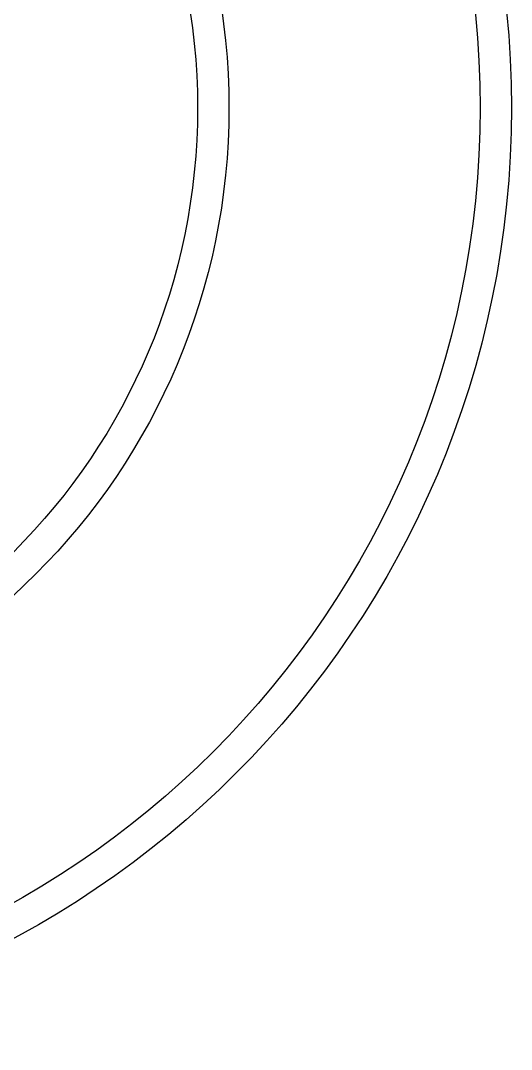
# Model space of a CAD drawing. Header units: millimetres. Extents: x -3 to 3, y -3 to 3.
# Drawn here: x 1.436 to 3, y -3 to 0.278 of the extents above; entities that cross this region are included whole.
import ezdxf

# ---------------------------------------------------------------- set-up
doc = ezdxf.new("R2010")
doc.units = ezdxf.units.MM
doc.layers.add('Body', color=7, linetype='CONTINUOUS')

msp = doc.modelspace()

# ---------------------------------------------------------------- linework, layer by layer
at = {"layer": 'Body'}
for p, q in [((2.1, 0, 0.1), (2.1, 0, 1.4)), ((2.1, 0, 0.1), (2.1, 0, 1.4)), ((3, 0, 1.5), (3, 0, 6.3)), ((3, 0, 1.5), (3, 0, 6.3))]:
    msp.add_line(p, q, dxfattribs=at)
for centre, radius in [((0, 0, 6.3), 3), ((0, 0, 1.5), 3), ((0, 0, 6.3), 3), ((0, 0, 1.5), 3), ((0, 0, 6.4), 2.9), ((0, 0, 6.4), 2.9), ((0, 0, 1.4), 2.9), ((0, 0, 1.4), 2.9), ((0, 0, 1.4), 2.1), ((0, 0, 0.1), 2.1), ((0, 0, 1.4), 2.1), ((0, 0, 0.1), 2.1), ((0, 0), 2), ((0, 0), 2)]:
    msp.add_circle(centre, radius, dxfattribs=at)
for centre, radius in [((2, 0, 0.1), 0.1), ((2, 0, 0.1), 0.1), ((2.9, 0, 1.5), 0.1), ((2.9, 0, 1.5), 0.1), ((2.9, 0, 6.3), 0), ((2.9, 0, 6.3), 0)]:
    msp.add_arc(centre, radius, 0, 0, dxfattribs=at)

doc.saveas('drawing.dxf')
